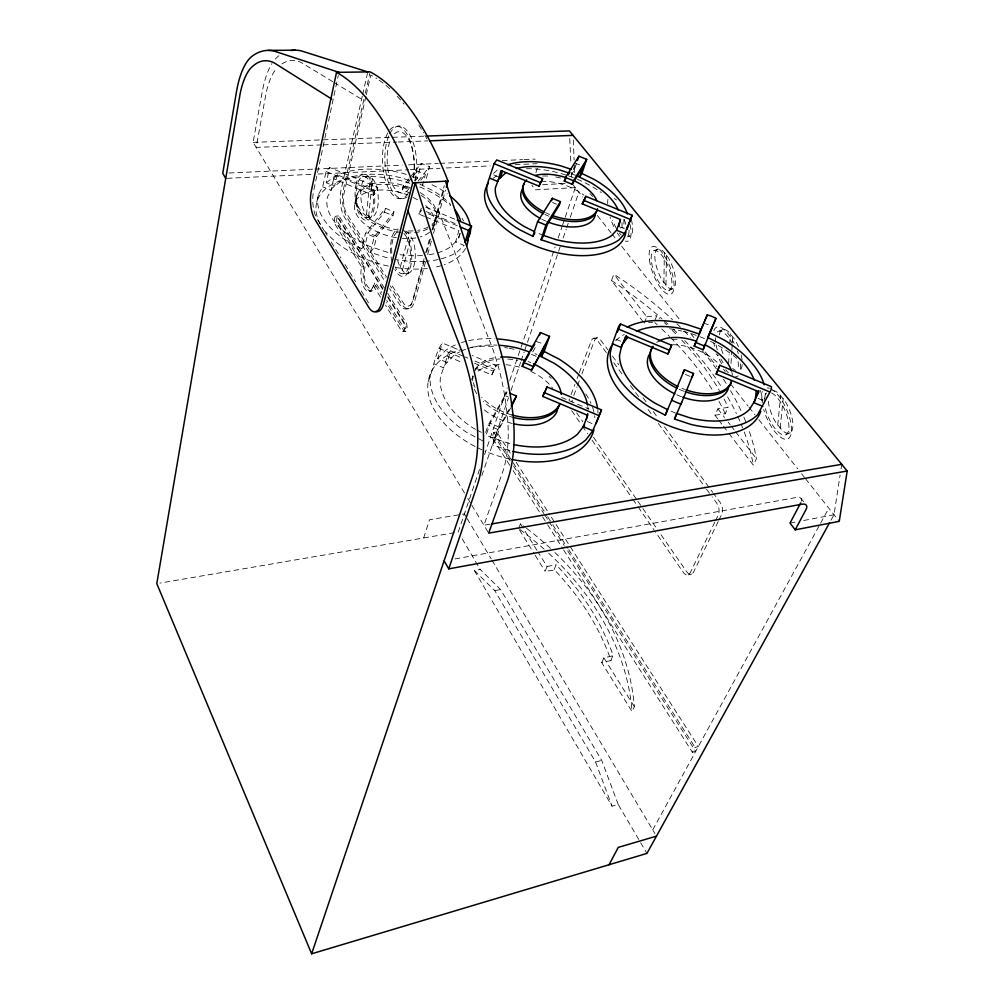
<?xml version="1.0" encoding="UTF-8"?>
<svg xmlns="http://www.w3.org/2000/svg" width="1004" height="1004" viewBox="0 0 1004 1004"><rect width="100%" height="100%" fill="white"/><g stroke="black" fill="none" stroke-linecap="round" stroke-linejoin="round"><path stroke-width="0.75" stroke-dasharray="5 3.75" d="M663.908 282.664L664.347 252.556M665.966 285.249L666.443 255.141M728.578 363.611L729.13 354.65M729.77 344.184L730.41 333.717M731.025 363.461L731.79 351.5M731.878 350.007L732.255 344.033M732.355 342.54L732.732 336.566M366.51 214.869L370.238 176.905M368.631 216.676L372.396 178.649M764.835 398.362L765.399 392.84M777.723 425.131L780.71 395.513M780.146 428.168L783.195 398.563M830.986 520.21L834.01 514.738L840.084 475.017M841.026 468.906L841.728 464.325M464.551 493.089L253.121 142.355L262.22 91.841A81.726 30.948 86.4 0 1 271.958 63.541M313.901 189.58L338.298 75.388M316.787 202.13L318.431 194.538L322.698 186.794L326.036 171.483L329.613 167.48L377.692 187.346L376.764 191.162L373.375 195.278L333.629 178.825L337.168 174.796L376.764 191.162M337.168 174.796L334.621 186.217L326.275 182.766L329.613 167.48M333.629 178.825L331.082 190.271L322.698 186.794M362.281 96.196L341.096 189.643A20.306 8.321 85.9 0 0 344.748 217.68L384.595 280.743M362.632 94.677L367.439 73.43M363.9 99.383L343.368 189.53A20.293 8.346 85.9 0 0 347.02 217.542L385.247 277.932M365.293 93.272L369.823 73.405M365.908 96.321L343.669 195.052A17.733 7.292 85.9 0 0 345.928 212.359L386.59 277.142M366.259 94.803L370.79 74.986L376.801 78.563M354.738 203.737L356.533 196.144M373.375 195.278L374.304 191.45L377.692 187.346M318.431 194.538A78.412 42.833 15.4 0 0 347.811 241.587L361.716 248.728L365.481 233.279L385.448 208.292L393.957 211.819L392.978 215.647L376.789 236.291L373.915 247.812L370.388 252.343L385.925 257.476A78.412 42.833 15.4 0 0 390.33 258.505M385.448 208.292L384.482 212.12L368.117 232.677L365.293 244.21L361.716 248.728M370.388 252.343L374.216 236.919L393.957 211.819M410.573 193.22L402.265 189.794L403.231 186.004L408.954 178.85M414.702 180.72L417.25 170.969L425.407 174.32L422.446 185.451L424.755 182.49M415.116 181.134L417.451 178.185L421.341 163.326L429.474 166.664L425.52 181.511M400.295 267.164L409.143 233.844M402.353 270.352L411.251 237.019M424.479 216.412L418.743 214.04L421.354 208.142M424.077 258.806L412.431 300.987A21.26 9.325 84.7 0 1 399.529 304.4L389.577 288.637M425.746 252.782L430.314 236.204M431.984 230.18L444.283 185.614M424.215 261.228L412.431 302.48A18.574 8.17 84.7 0 1 404.449 304.576L390.744 283.693M426.725 252.167L430.49 238.575M432.988 229.514L444.27 188.739M425.583 261.868L414.803 300.773A21.247 9.35 84.7 0 1 401.876 304.187L390.242 285.801M427.666 254.388L431.808 239.429M433.477 233.455L445.512 190.07M459.857 233.367L458.64 237.571L461.463 238.751M428.168 381.708C433.653 369.259 434.406 353.923 442.362 342.979L459.368 350.132M463.471 356.269L450.595 350.848L447.069 362.482L437.719 358.541L442.362 342.979M450.595 350.848L448.286 353.257L443.68 367.841L434.28 363.887M535.923 172.562L537.265 168.321M472.407 377.906L473.022 375.973A45.845 27.961 19 0 0 475.808 389.05M423.663 537.981L429.524 519.696L464.4 513.935L466.458 517.386M475.959 368.292L491.772 374.944L496.24 365.619L472.131 355.491M491.772 374.944L496.24 365.619M575.882 175.336L571.853 174.006L574.978 164.731M485.71 432.423L488.095 425.319L506.882 391.999L505.564 395.89L490.153 423.261L486.212 434.933L490.843 437.38L510.521 443.856M576.547 163.25L574.175 170.303L571.853 174.006M479.523 469.433L458.238 532.057L159.887 583.111M484.568 454.599L507.246 387.858M509.768 380.441L555.137 246.946M558.161 238.036L562.19 226.176M562.692 224.695L564.712 218.759M565.214 217.278L575.292 187.61L575.166 184.535M509.731 465.228L492.06 437.455L493.767 432.41L496.767 431.996L511.099 454.373M481.857 475.557L508.426 397.948M510.961 390.543L520.587 362.406M521.089 360.925L524.138 352.04M524.64 350.559L560.119 246.921M563.156 238.036L566.206 229.15M566.708 227.67L568.226 223.227M570.259 217.303L578.869 192.128M509.932 450.783L492.587 445.086L497.934 429.486L509.781 408.076M510.772 407.762L499.917 427.39L495.913 439.049L492.587 445.086M518.666 528.644L520.474 523.812A303.785 231.962 15.4 0 1 525.33 527.401M643.275 321.933L611.486 280.568L613.858 274.243A355.516 225.31 16.6 0 1 672.479 319.623M571.113 394.522L574.915 384.394M577.087 378.608L578.706 374.279M579.258 372.823L591.193 341.009A7.794 4.217 83.9 0 1 597.079 339.979L606.353 352.63M573.748 395.551L577.024 386.879M577.564 385.436L579.747 379.663M581.918 373.877L594.443 340.645A7.794 4.217 83.9 0 1 600.342 339.616L607.771 349.718M460.271 233.493L457.686 239.956L449.616 247.486A69.1 37.75 15.4 0 1 427.24 254.978M554.923 552.526A303.785 231.962 15.4 0 1 634.377 706.803L632.043 711.535L601.71 662.602L610.984 660.506L610.783 659.841A290.658 222.474 15.4 0 0 554.685 570.121L545.109 571.301L547.042 566.482L538.182 552.263M644.217 323.15L646.752 316.8L613.858 274.243M554.145 569.582L556.091 564.775L556.63 565.315A291.599 222.474 15.4 0 1 612.98 655.072L610.984 660.506M654.721 320.816L656.767 315.758L657.419 316.31A341.147 215.96 16.6 0 1 659.754 318.406M601.71 662.602L603.893 657.833L613.18 655.75M717.772 418.881L714.961 415.229L717.885 408.854L728.176 407.398L727.887 406.733A341.147 215.96 16.6 0 0 723.846 398.651M714.961 415.229L725.227 413.748L728.176 407.398M714.81 522.155L690.175 572.845A8.27 4.706 78 0 1 683.36 572.456L655.01 531.38M715.488 520.75L718.224 515.115A8.534 5.045 79.2 0 0 716.756 503.142L712.125 496.817M718.211 521.528L693.513 572.167A8.258 4.719 78 0 1 686.698 571.791L659.176 532.057M718.902 520.122L721.65 514.487A8.521 5.058 79.2 0 0 720.182 502.54L713.681 493.704M728.979 433.477L753.289 465.103L756.426 458.728A355.516 225.31 16.6 0 0 748.331 428.52M563.608 549.891L692.409 752.297L695.082 747.403L698.345 746.537L549.062 513.596M652.738 829.881L819.816 524.603M820.569 523.235L828.815 508.175M535.157 347.685L532.258 352.843L536.977 354.399M418.743 214.04L421.931 209.836M420.776 180.231L425.407 174.32M418.166 181.046L429.474 166.664M402.265 189.794L411.627 178.022M412.569 176.855L417.25 170.969M409.908 177.645L421.341 163.326M437.719 358.541L445.55 350.434A86.871 53.363 19 0 1 457.209 344.134M493.504 173.466L498.75 168.76M326.275 182.766L334.119 176.729A78.412 42.833 15.4 0 1 403.018 173.391L407.348 174.834M786.358 434.431L790.311 432.724M719.328 331.044L723.194 329.463M668.639 290.407A21.209 7.58 69 0 0 664.535 259.283A21.209 7.58 69 0 0 651.433 261.705A21.209 7.58 69 0 0 668.639 290.407L672.341 288.926M654.244 250.573L657.959 249.105M627.487 236.869L629.884 235.927M618.188 804.455L601.71 760.379L500.619 589.511L480.201 569.456L474.428 570.536L612.026 806.174L618.188 804.455L646.94 853.4M692.409 752.297L695.672 751.419L565.014 546.678M474.428 570.536L494.771 590.641L595.573 761.986L601.71 760.379M688.267 574.828L691.605 574.15M494.771 590.641L500.619 589.511M547.042 566.482L556.091 564.775M790.022 523.071L797.615 521.628M803.677 520.486L834.01 514.738M454.963 558.952L796.787 497.407A9.776 4.769 -36.4 0 1 801.393 501.159M490.103 524.201L483.941 525.243L503.657 469.056A83.746 39.156 82.4 0 0 507.497 417.551L506.882 411.803A134.661 61.231 82.5 0 0 492.5 348.212L437.807 209.083M492.06 437.455L495.035 437.029L510.22 460.811M593.841 338.235L597.104 337.871M648.496 322.698L652.776 322.234M646.752 316.8L656.767 315.758M403.068 331.709L405.415 331.471M406.72 308.855L409.08 308.642M369.334 291.21L371.618 291.022M382.838 289.491L337.369 217.002A4.97 2.008 85.5 0 0 334.633 218.119A4.97 2.008 85.5 0 0 335.537 225.034L361.603 266.863A15.286 6.413 84.8 0 0 364.402 288.161A15.286 6.413 84.8 0 0 373.187 285.462L375.496 285.274L381.282 294.548M403.708 273.577L408.427 273.188M361.603 266.863L363.887 266.688A15.273 6.426 84.8 0 0 366.673 287.96A15.273 6.426 84.8 0 0 375.496 285.274M336.327 216.098L338.586 215.96M365.205 217.604A20.657 8.647 86 0 0 372.321 188.652A20.657 8.647 86 0 0 357.186 185.025A20.657 8.647 86 0 0 365.205 217.604L369.811 217.316A20.632 8.685 86 0 0 378.094 203.975A20.632 8.685 86 0 0 373.526 179.929L369.058 176.315L364.414 176.541M575.292 187.61L535.358 189.856L531.869 185.288M398.588 198.566L400.972 198.428M542.599 184.711L565.603 183.443M227.243 178.323L311.729 174.332M317.992 174.031L408.728 169.739M410.297 169.676L440.028 168.27M446.278 167.969L490.09 165.898M515.127 164.719L537.027 163.677M229.012 173.014L313.323 169.161M314.88 169.099L402.315 165.108M408.565 164.819L438.233 163.464M439.79 163.388L491.32 161.042M502.251 160.54L522.544 159.623M524.113 159.548L533.475 159.121A8.032 5.585 -39.6 0 1 535.17 159.272M321.732 144.902L256.158 147.387L266.11 93.071A72.112 27.296 86.4 0 1 276.978 67.983M323.288 144.852L396.668 142.066M398.237 142.003L427.892 140.886M253.121 142.355L390.92 137.36M392.489 137.31L425.37 136.117M397.609 126.266L400.019 126.178M675.592 413.096L668.702 410.209M499.917 427.39L490.153 423.261M497.934 429.486L488.095 425.319M413.121 176.742L417.451 178.185M408.892 180.306L402.077 178.047A69.1 37.75 15.4 0 0 341.222 181.084L332.311 188.012L327.53 196.847A69.1 37.75 15.4 0 0 353.546 238.199L369.372 246.306L387.004 252.142A69.1 37.75 15.4 0 0 391.522 253.184M543.666 235.501L535.446 232.112M705.26 323.677L708.234 324.656M376.789 236.291L368.117 232.677M374.216 236.919L365.481 233.279M536.199 341.498L540.943 343.067M575.417 163.401L579.459 164.756M493.78 174.96L499.088 177.131M621.476 227.293L624.162 228.397M552.476 202.519L556.53 204.188M403.231 186.004L408.791 188.3M425.809 207.238L455.816 219.625M426.223 211.606L456.192 224.005M326.036 171.483L374.304 191.45M428.369 213.802L458.502 226.264M425.909 217.002L458.878 230.644L455.615 241.889L464.137 245.415L457.084 252.067A78.412 42.833 15.4 0 1 439.501 259.233M384.482 212.12L392.978 215.647M616.079 339.339L621.15 341.448M758.12 398.437L763.266 400.583M685.431 374.467L690.601 376.613M464.902 356.872L467.764 358.077M474.917 361.076L494.959 369.51M561.512 397.496L588.984 409.042M438.911 348.288L461.702 357.876M474.528 363.272L493.052 371.066M447.207 356.194L463.02 362.846M587.365 421.592L594.155 424.441M505.564 395.89L508.288 397.032M432.071 184.774L438.622 188.049A78.412 42.833 15.4 0 1 447.282 193.847M419.885 184.171L433.577 191.024A69.1 37.75 15.4 0 1 450.595 204.477M413.071 197.499L418.204 200.085M475.557 429.298L472.897 427.892A76.568 47.025 19 0 1 440.505 376.412L444.759 364.904L453.645 355.579A76.568 47.025 19 0 1 459.619 351.927M476.887 430.001L482.221 432.824M482.836 440.944L467.036 432.573A86.871 53.363 19 0 1 430.465 373.99M369.811 217.316L365.406 213.563A20.632 8.685 86 0 1 360.951 189.756A20.632 8.685 86 0 1 369.058 176.315M332.738 81.675L301.25 62.549A118.886 45.569 85.9 0 0 297.586 61.156M334.043 82.479L361.591 99.22M571.74 183.117L582.759 197.048M597.355 215.496L610.972 232.715M611.938 233.945L615.828 238.864M621.664 246.244L680.988 321.255M690.714 333.554L694.605 338.473M705.31 351.99L716.981 366.749M730.586 383.967L748.093 406.105M749.072 407.335L754.908 414.715M758.798 419.634L797.703 468.818M801.594 473.737L804.505 477.427M805.484 478.657L839.244 521.352M801.066 498.448L803.715 501.837M717.885 408.854L724.461 417.375M728.226 422.232L730.096 424.667M731.037 425.884L734.802 430.754M735.744 431.971L756.426 458.728M718.701 420.099L722.441 424.956M723.382 426.173L728.051 432.26M612.415 356.031L618.916 364.879M643.075 397.709L646.789 402.767M653.29 411.602L657.934 417.928M664.447 426.763L712.752 492.437M613.77 362.745L623.986 376.663M630.474 385.511L638.82 396.894M648.107 409.544L651.809 414.602M658.31 423.462L705.624 487.969M706.552 489.237L711.196 495.562M576.647 412.832L582.86 421.805M593.515 437.192L637 500.005M637.879 501.285L658.298 530.765M571.703 410.699L581.442 424.83M582.333 426.11L587.654 433.816M592.084 440.229L631.968 497.997M632.846 499.277L637.276 505.702M638.167 506.982L654.119 530.087M516.169 462.267L548.209 512.278M493.767 432.41L512.304 461.413M513.144 462.731L546.841 515.441M547.682 516.759L551.886 523.36M552.727 524.678L567.887 548.397M568.741 549.715L695.082 747.403M513.584 466.094L543.93 513.646M544.783 514.964L548.146 520.26M548.987 521.578L564.173 545.348M513.107 470.525L541.721 515.504M542.562 516.822L546.778 523.435M547.619 524.766L562.767 548.573M384.331 287.972L339.616 216.864A4.97 2.008 85.5 0 0 336.88 217.981A4.97 2.008 85.5 0 0 337.783 224.896L363.887 266.688M387.644 293.231L405.854 322.209A5.246 2.297 84 0 1 406.808 329.563A5.246 2.297 84 0 1 403.621 330.316L386.251 302.493M382.951 288.637L338.9 218.596A2.46 0.991 85.5 0 0 337.796 219.449A2.46 0.991 85.5 0 0 338.022 222.436L365.218 266.022L364.364 271.08A12.701 5.346 84.8 0 0 367.163 285.927A12.701 5.346 84.8 0 0 373.676 286.014L375.145 281.886L381.771 292.465M387.895 296.531L405.541 324.744A2.598 1.142 84 0 1 405.767 327.906A2.598 1.142 84 0 1 404.461 328.634L386.728 300.409M387.795 297.397L403.508 322.435A5.258 2.297 84 0 1 404.461 329.801A5.258 2.297 84 0 1 401.286 330.542L385.586 305.354M373.187 285.462L380.629 297.397M520.474 523.812L537.378 550.97M603.893 657.833L634.377 706.803M519.495 529.974L534.366 553.97M535.195 555.312L545.109 571.301M324.618 231.334L317.289 219.387A20.494 8.095 85.7 0 1 316.072 217.077M325.434 232.664L327.066 235.312M331.144 241.951L340.921 257.89M344.999 264.529L355.592 281.785M361.302 291.085L369.459 304.363M467.776 498.448L471.014 503.807M471.817 505.15L488.684 533.137M467.136 518.528L491.144 558.789M491.935 560.132L654.972 833.634M462.166 538.746L480.201 569.456M725.227 413.748L724.951 413.083A339.854 216.287 16.6 0 0 718.789 400.998M595.573 761.986L612.026 806.174M569.757 138.577L570.925 164.681M571.263 172.362L571.464 176.968M573.284 139.995L574.125 159.962M574.451 167.643L574.777 175.323M621.991 222.788L622.091 230.33M623.861 219.173L623.973 228.222M728.377 372.785A26.669 10.065 67.6 0 1 725.704 369.786M721.587 363.674A26.669 10.065 67.6 0 1 717.446 355.152M714.534 346.217A26.669 10.065 67.6 0 1 713.857 343.13M713.882 330.755A26.669 10.065 67.6 0 1 734.1 343.255M737.425 351.049A26.669 10.065 67.6 0 1 738.316 353.697M740.5 363.787A26.669 10.065 67.6 0 1 740.212 371.969M738.153 375.772A26.669 10.065 67.6 0 1 735.694 376.726M770.62 388.774A27.648 10.78 66.4 0 1 790.01 419.346A27.648 10.78 66.4 0 1 783.509 438.861A27.648 10.78 66.4 0 1 763.718 409.506M761.973 400.822A27.648 10.78 66.4 0 1 762.802 391.472M767.294 387.933A27.648 10.78 66.4 0 1 769.453 388.297M630.098 224.494A24.761 8.509 69.8 0 1 625.304 241.048M619.531 236.141A24.761 8.509 69.8 0 1 617.272 232.966M613.733 226.502A24.761 8.509 69.8 0 1 610.093 217.027M607.671 203.574A24.761 8.509 69.8 0 1 607.96 199.294M676.847 323.74A355.516 225.31 16.6 0 1 681.126 327.906M684.264 331.056A355.516 225.31 16.6 0 1 690.413 337.444M702.524 351.111A355.516 225.31 16.6 0 1 716.668 369.284M723.47 379.223A355.516 225.31 16.6 0 1 727.461 385.511M730.498 390.569A355.516 225.31 16.6 0 1 741.379 411.477M743.876 417.137A355.516 225.31 16.6 0 1 746.198 422.809M611.486 280.568A354.174 225.649 16.6 0 1 662.063 318.845M664.322 320.853A354.174 225.649 16.6 0 1 668.777 324.907M673.144 329.011A354.174 225.649 16.6 0 1 678.478 334.219M684.69 340.544A354.174 225.649 16.6 0 1 722.215 388.046M727.586 396.894A354.174 225.649 16.6 0 1 736.434 413.598M737.752 416.409A354.174 225.649 16.6 0 1 742.609 427.742M744.253 432.009A354.174 225.649 16.6 0 1 753.289 465.103M572.067 401.901A7.543 3.978 82.6 0 1 572.23 400.056M526.523 528.317A303.785 231.962 15.4 0 1 550.606 548.473M519.884 529.535A302.819 231.962 15.3 0 1 546.502 551.284M548.686 553.279A302.819 231.962 15.3 0 1 632.043 711.535M654.859 322.635A339.854 216.287 16.6 0 1 657.181 324.731M661.761 328.973A339.854 216.287 16.6 0 1 669.542 336.516M670.622 337.608A339.854 216.287 16.6 0 1 713.43 391.711M664.359 322.648A341.147 215.96 16.6 0 1 666.618 324.781M672.165 330.19A341.147 215.96 16.6 0 1 676.495 334.57M681.754 340.13A341.147 215.96 16.6 0 1 719.429 390.656M569.055 400.483A7.543 3.966 82.6 0 1 569.481 398.864M735.505 370.351A22.176 8.421 67.6 0 1 732.669 368.393M723.018 353.571A22.176 8.421 67.6 0 1 720.709 346.882M719.391 334.897A22.176 8.421 67.6 0 1 728.565 331.797L734.551 339.151A22.176 8.421 67.6 0 1 739.007 348.2M741.153 355.027A22.176 8.421 67.6 0 1 742.056 360.147M742.169 364.552A22.176 8.421 67.6 0 1 738.04 370.953M493.064 178.398A73.53 38.616 18.6 0 1 496.603 175.901M526.46 168.71A73.53 38.616 18.6 0 1 567.109 175.411M568.59 175.901A73.53 38.616 18.6 0 1 574.401 178.059M577.225 179.214A73.53 38.616 18.6 0 1 601.371 192.605M624.3 219.525A73.53 38.616 18.6 0 1 625.781 225.009M631.315 219.462A20.595 7.128 69.8 0 1 627.889 235.802M620.56 228.109A20.595 7.128 69.8 0 1 618.778 224.858M403.984 233.53A21.272 9.312 85.3 0 1 409.431 265.257A21.272 9.312 85.3 0 1 395.199 266.938M391.786 252.795A21.272 9.312 85.3 0 1 398.287 231.573M315.532 215.76A20.494 8.095 85.7 0 1 313.361 192.203M545.774 221.068A38.779 20.218 18.6 0 1 541.821 219.211M540.905 181.41A38.779 20.218 18.6 0 1 568.879 186.618L577.601 190.911A38.779 20.218 18.6 0 1 583.926 195.178M548.912 216.211A38.88 20.168 18.6 0 1 544.908 214.429M542.624 176.051A38.88 20.168 18.6 0 1 550.104 176.215M555.714 176.955A38.88 20.168 18.6 0 1 561.211 178.16M589.988 193.584A38.88 20.168 18.6 0 1 592.598 196.483M403.457 230.267A23.958 10.492 85.3 0 1 410.812 265.558A23.958 10.492 85.3 0 1 394.848 269.474M392.062 261.831A23.958 10.492 85.3 0 1 397.935 228.912M397.735 260.45A21.235 9.35 85.3 0 0 399.278 265.169L403.545 271.758A21.235 9.35 85.3 0 0 414.15 264.943A21.235 9.35 85.3 0 0 412.305 239.027L407.938 232.451A21.235 9.35 85.3 0 0 405.453 231.133M549.514 214.404A38.918 20.155 18.6 0 1 545.511 212.61M421.052 195.353A41.327 22.452 15.4 0 1 432.134 225.699M427.829 228.812A41.327 22.452 15.4 0 1 402.378 232.589M400.872 232.426A41.327 22.452 15.4 0 1 355.968 198.566A41.327 22.452 15.4 0 1 409.255 189.405M420.187 192.63A41.365 22.439 15.4 0 1 431.67 224.708M428.357 226.929A41.365 22.439 15.4 0 1 417.84 230.343M413.121 230.882A41.365 22.439 15.4 0 1 405.867 230.92M398.299 230.079A41.365 22.439 15.4 0 1 356.721 195.429A41.365 22.439 15.4 0 1 411.113 188.087M465.492 248.415A78.124 42.959 15.4 0 1 444.37 264.654M441.346 265.646A78.124 42.959 15.4 0 1 433.138 267.616M427.215 268.482A78.124 42.959 15.4 0 1 395.777 267.491M388.36 266.098A78.124 42.959 15.4 0 1 325.384 231.56M320.602 224.607A78.124 42.959 15.4 0 1 335.198 182.879A78.124 42.959 15.4 0 1 409.87 183.293M419.747 186.932A78.124 42.959 15.4 0 1 450.696 205.607M461.978 218.295A78.124 42.959 15.4 0 1 463.584 220.93M768.311 401.286A22.992 9.023 66.4 0 0 775.828 422.408L782.116 430.277A22.992 9.023 66.4 0 0 792.821 427.24A22.992 9.023 66.4 0 0 785.141 401.324L778.715 393.417A22.992 9.023 66.4 0 0 772.816 390.594M438.108 259.547A78.412 42.833 15.4 0 1 426.248 261.253M424.817 261.354A78.412 42.833 15.4 0 1 396.279 259.659M621.15 235.011A20.607 7.078 69.8 0 1 619.481 233.129M616.381 228.46A20.607 7.078 69.8 0 1 612.628 220.215M614.172 198.616A20.607 7.078 69.8 0 1 616.506 199.972M629.056 230.192A20.607 7.078 69.8 0 1 627.814 236.153M408.251 193.119A36.307 15.826 86.8 0 1 386.063 182.377A36.307 15.826 86.8 0 1 388.084 132.541M389.753 130.131A36.307 15.826 86.8 0 1 408.477 136.933A36.307 15.826 86.8 0 1 413.221 179.151M407.047 196.96A36.269 15.851 86.8 0 1 387.782 180.205A36.269 15.851 86.8 0 1 388.987 135.352M389.703 133.846A36.269 15.851 86.8 0 1 409.946 134.988A36.269 15.851 86.8 0 1 415.367 180.444M275.309 59.023A81.726 30.948 86.4 0 1 278.936 55.747M281.848 63.93A118.886 45.569 85.9 0 1 295.778 60.742M722.993 362.632A22.188 8.371 67.6 0 1 720.985 359.018M717.283 349.794A22.188 8.371 67.6 0 1 715.789 343.318M715.626 342.113A22.188 8.371 67.6 0 1 715.45 337.733M717.358 331.985A22.188 8.371 67.6 0 1 732.054 343.18M738.166 361.754A22.188 8.371 67.6 0 1 737.639 369.572M409.105 188.35A30.785 13.454 86.8 0 1 390.794 180.921A30.785 13.454 86.8 0 1 390.707 139.43M394.421 133.846A30.785 13.454 86.8 0 1 410.147 142.656A30.785 13.454 86.8 0 1 412.882 178.637M681.402 396.693A43.084 24.661 22.7 0 1 676.119 394.484M672.567 344.711A43.084 24.661 22.7 0 1 719.04 364M723.57 369.221A43.084 24.661 22.7 0 1 725.202 371.656M684.602 389.351A43.247 24.585 22.7 0 1 681.929 388.297M656.691 342.489A43.247 24.585 22.7 0 1 659.164 340.946M731.903 372.421A43.247 24.585 22.7 0 1 732.343 375.22M422.42 255.493A69.1 37.75 15.4 0 1 399.14 254.552M615.64 340.783A81.663 47.062 22.7 0 1 624.3 334.432M669.655 328.747A81.663 47.062 22.7 0 1 681.616 330.994M683.096 331.358A81.663 47.062 22.7 0 1 705.147 338.913M710.481 341.385A81.663 47.062 22.7 0 1 732.154 354.65M733.334 355.554A81.663 47.062 22.7 0 1 736.773 358.34M760.404 390.468A81.663 47.062 22.7 0 1 762.287 402.905M429.599 232.213A41.214 22.502 15.4 0 1 420.124 236.931M415.807 237.898A41.214 22.502 15.4 0 1 402.378 238.4M396.329 237.672A41.214 22.502 15.4 0 1 354.826 203.423A41.214 22.502 15.4 0 1 407.8 194.989M425.696 205.569A41.214 22.502 15.4 0 1 432.26 229.414M683.799 391.196A43.21 24.611 22.7 0 1 678.503 388.987M672.09 339.339A43.21 24.611 22.7 0 1 679.093 339.452M716.015 353.872A43.21 24.611 22.7 0 1 718.299 355.717M771.599 392.978A23.004 8.973 66.4 0 1 787.902 419.157A23.004 8.973 66.4 0 1 781.526 434.305A23.004 8.973 66.4 0 1 765.261 408.051M764.383 402.955A23.004 8.973 66.4 0 1 766.617 393.028M379.073 80.119A272.322 112.649 83.7 0 1 383.628 83.545M385.9 85.415A272.322 112.649 83.7 0 1 390.443 89.456M397.233 96.321A272.322 112.649 83.7 0 1 403.972 104.102M418.743 124.935A272.322 112.649 83.7 0 1 423.525 132.867M424.918 135.302A272.322 112.649 83.7 0 1 426.989 139.054M514.274 417.689A45.795 27.974 19 0 1 483.213 401.399M476.737 393.656A45.795 27.974 19 0 1 473.06 385.636M472.307 380.918A45.795 27.974 19 0 1 472.997 375.019M474.779 370.991A45.795 27.974 19 0 1 500.005 358.943M507.773 359.03A45.795 27.974 19 0 1 517.662 360.511M549.075 376.362A45.795 27.974 19 0 1 551.183 378.408M512.015 414.991A45.845 27.961 19 0 1 481.744 397.308M475.394 369.058A45.845 27.961 19 0 1 497.67 357.273M528.117 361.528A45.845 27.961 19 0 1 530.827 362.607M510.233 459.142A86.52 53.476 19 0 1 484.882 451.122M482.033 449.867A86.52 53.476 19 0 1 476.411 447.169M475.03 446.466A86.52 53.476 19 0 1 461.953 349.354M470.951 347.384A86.52 53.476 19 0 1 495.687 346.518M504.623 347.535A86.52 53.476 19 0 1 507.647 348.024M509.153 348.3A86.52 53.476 19 0 1 515.152 349.555M531.48 354.45A86.52 53.476 19 0 1 537.228 356.709M585.746 393.894A86.52 53.476 19 0 1 590.979 403.294M592.573 407.335A86.52 53.476 19 0 1 594.87 417.689M461.489 342.59A86.871 53.363 19 0 1 467.236 340.996M468.73 340.657A86.871 53.363 19 0 1 494.985 338.775M597.794 410.222A86.871 53.363 19 0 1 597.957 413.121M512.266 423.462A45.657 28.024 19 0 1 483.3 409.004M471.629 379.412A45.657 28.024 19 0 1 472.934 376.776M478.105 371.116A45.657 28.024 19 0 1 502.728 364.59M505.865 364.741A45.657 28.024 19 0 1 521.327 367.702M530.84 371.367A45.657 28.024 19 0 1 552.777 388.385M460.924 351.274A76.568 47.025 19 0 1 466.458 349.003M467.776 348.564A76.568 47.025 19 0 1 497.018 345.15M587.817 406.494A76.568 47.025 19 0 1 588.106 409.356M665.401 253.635L662.678 250.837A21.197 7.63 69 0 0 654.846 256.133A21.197 7.63 69 0 0 662.276 280.317L667.61 286.981A21.197 7.63 69 0 0 675.642 281.936A21.197 7.63 69 0 0 668.112 257.513L665.401 253.635M649.425 259.86A25.476 9.111 69 0 0 670.082 294.41A25.476 9.111 69 0 0 665.213 257.062A25.476 9.111 69 0 0 649.425 259.86M356.244 183.468A23.268 9.739 86 0 0 365.255 220.177A23.268 9.739 86 0 0 373.287 187.597A23.268 9.739 86 0 0 356.244 183.468"/><path stroke-width="1.5" d="M756.288 390.569L755.234 400.232L749.398 409.532A72.25 41.365 22.7 0 1 690.438 418.003L676.771 413.485L674.512 419.019L690.739 424.378A81.977 46.937 22.7 0 0 757.719 414.589L771.223 389.565L771.499 386.703L719.805 365.243L716.191 374.028L758.886 391.786L753.74 402.604L762.789 406.382M728.553 386.138L728.189 388.975A43.084 24.661 22.7 0 1 682.758 397.182M426.926 136.055L569.419 130.896L847.2 471.014L839.244 521.352L795.193 529.823L790.022 523.071L800.715 502.878M336.516 72.363L311.265 191.224A20.507 8.082 85.7 0 0 314.98 219.525L368.694 307.237A21.486 9.061 84.5 0 0 381.206 303.835L412.719 182.916A277.757 110.126 83.6 0 0 336.516 72.363L370.162 71.886A274.858 113.716 83.7 0 1 447.997 181.096L446.341 187.07M592.812 430.729L583.261 426.7L587.691 415.33L542.649 396.367L546.992 386.954L601.496 409.87L592.812 430.729L586.022 439.677A86.871 53.363 19 0 1 512.956 451.474M672.366 398.538L665.288 415.154L650.115 407.36A81.977 46.937 22.7 0 1 610.194 353.069L612.39 343.744L618.74 326.237L620.535 324.028L671.663 345.263L670.12 348.94M586.374 419.534L587.792 413.635M541.056 239.73L543.666 235.501L556.003 239.592A65.034 33.91 18.6 0 0 611.85 235.438L616.582 230.217L620.51 219.525L582.232 203.862L585.821 196.332L632.156 215.283L624.701 233.543L619.154 239.755A73.794 38.491 18.6 0 1 555.689 244.574L541.056 239.73L545.912 225.084L560.445 201.653L552.326 198.328L537.604 221.658L532.81 236.316L519.382 229.602A73.794 38.491 18.6 0 1 486.902 185.451L494.068 163.665L496.767 159.912L542.649 178.674L538.96 186.142L501.034 170.605L497.758 181.486L489.751 178.197M627.6 226.49L626.86 229.502L632.156 215.283M618.778 226.189L620.397 219.826M558.274 406.356L556.743 412.092A45.657 28.024 19 0 1 513.722 423.801M465.015 242.416L468.542 230.418L471.529 226.126L457.247 220.215M471.529 226.126L467.111 241.085L470.261 233.041A78.412 42.833 15.4 0 0 470.462 228.812M500.419 177.683L502.464 170.906M538.96 186.142L542.649 178.674M551.522 200.75L552.326 198.328M543.666 235.501L547.293 224.557L559.228 205.293L560.445 201.653M564.298 181.059L565.49 177.47L578.919 156.185L586.7 159.347L581.893 173.454L579.609 177.168L583.211 166.576L572.23 184.309L564.298 181.059L565.879 178.536M577.501 160.427L578.919 156.185M829.48 522.946L646.94 853.4L311.642 953.8L473.474 473.65A84.587 38.177 82.4 0 0 476.975 421.655L476.335 415.857A135.979 59.675 82.5 0 0 461.978 351.576L407.9 210.915M572.23 184.309L573.447 180.72L586.7 159.347M795.193 529.823L805.986 509.643A9.814 4.744 -36.4 0 0 802.07 504.196L448.738 568.866L477.113 485.798A95.869 43.285 82.4 0 0 481.933 415.405A193.446 82.805 82.4 0 0 467.688 346.669L415.267 182.791L383.628 303.61A21.473 9.086 84.6 0 1 375.734 311.428M522.218 366.309L523.548 362.457L540.416 332.55L549.502 336.353L544.168 351.463L541.307 356.633L545.31 345.301L531.53 370.212L522.218 366.309L523.699 363.699M509.618 393.154L516.458 396.028L511.488 406.457M584.579 199.934L585.821 196.332M539.449 335.311L540.416 332.55M531.53 370.212L549.502 336.353M546.063 389.527L546.992 386.954M617.41 332.098L620.535 324.028M716.191 374.028L719.805 365.243M623.685 342.502L626.396 335.6M596.062 423.638L601.496 409.87M754.305 380.265A72.25 41.365 22.7 0 0 719.793 343.581L707.745 337.532L715.952 318.368L711.761 316.285L707.318 314.804L699.135 333.981L686.359 329.751A72.25 41.365 22.7 0 0 636.473 331.345M693.513 373.463L680.988 404.198L671.676 400.307L684.439 369.685L693.513 373.463L691.894 377.153M707.318 314.804L694.216 346.116L703.051 349.781L715.952 318.368M612.39 343.744L621.3 347.459L625.643 336.39L667.924 353.96L669.467 350.271L618.113 328.935M665.288 415.154L667.585 409.645L654.796 403.068A72.25 41.365 22.7 0 1 619.506 355.378L621.915 344.736L627.914 337.206M699.135 333.981L701.131 329.199L686.109 324.229A81.977 46.937 22.7 0 0 627.149 327.178M694.216 346.116L695.797 342.464L704.645 346.129L703.051 349.781M682.846 373.388L684.439 369.685M707.745 337.532L712.438 326.752M667.924 353.96L671.663 345.263M674.512 419.019L681.616 402.403M755.548 397.371L758.76 390.619M542.649 396.367L545.599 390.807M609.051 864.745L618.251 847.389L656.465 836.144M511.262 405.403L516.458 396.028M525.167 361.076L529.572 353.245M531.053 350.634L534.73 344.108M582.232 203.862L583.801 201.239M532.81 236.316L534.781 233.166M568.264 174.759L569.858 172.236M584.604 424.981L577.463 434.23A76.568 47.025 19 0 1 513.584 444.546M505.715 172.864L498.574 179.365L495.399 187.635A65.034 33.91 18.6 0 0 524.113 226.452L534.191 231.485M847.2 471.014L488.684 533.137L507.309 481.079A94.916 44.389 82.4 0 0 512.605 411.339A191.601 85.014 82.4 0 0 498.373 343.343L445.5 181.222M491.646 523.937L841.728 464.325M412.719 182.916L447.997 181.096M429.461 140.824L573.096 135.389M268.219 50.388L295.214 50.2M367.79 71.911L300.962 50.79A172.562 66.666 85.3 0 0 291.461 50.501M338.95 72.326L273.791 50.991A174.043 64.783 85.1 0 0 252.418 55.986A82.428 30.07 86.2 0 0 236.367 92.368L222.762 173.29L225.674 178.398M529.547 351.952L518.666 348.363A76.568 47.025 19 0 0 500.055 345.338M545.912 225.084L537.604 221.658M532.245 346.731L519.181 342.414A86.871 53.363 19 0 0 498.147 338.976M571.439 169.4L560.533 165.773A73.794 38.491 18.6 0 0 507.798 164.744M568.954 173.039L560.257 170.14A65.034 33.91 18.6 0 0 516.269 168.534M565.49 177.47L573.447 180.72M494.068 163.665L540.127 182.515M583.487 200.248L629.997 219.286M616.582 230.217L624.701 233.543M459.932 226.854L468.542 230.418M717.835 370.363L769.742 391.936M523.548 362.457L532.873 366.372M544.042 392.514L598.811 415.556M581.893 173.454L594.544 179.641A73.794 38.491 18.6 0 1 627.362 213.902M577.124 175.951L590.365 182.427A65.034 33.91 18.6 0 1 618.364 210.288M709.69 332.738L723.884 339.854A81.977 46.937 22.7 0 1 764.207 384.745M544.168 351.463L558.914 359.043A86.871 53.363 19 0 1 597.631 408.753M539.148 355.516L553.844 363.097A76.568 47.025 19 0 1 587.578 405.051M331.747 99.07L274.142 62.838A119.915 44.289 85.7 0 0 253.711 65.423L252.104 66.741A72.74 26.531 86.2 0 0 240.157 93.61L156.8 583.638L311.642 953.8M444.182 560.897L448.738 568.866M595.372 213.388A38.779 20.218 18.6 0 1 547.117 221.633M540.554 218.546A38.779 20.218 18.6 0 1 522.582 189.204M597.142 209.384A38.88 20.168 18.6 0 1 551.66 217.278M543.603 213.777A38.88 20.168 18.6 0 1 524.276 183.807M597.493 208.907A38.918 20.155 18.6 0 1 552.263 215.471M544.206 211.969A38.918 20.155 18.6 0 1 526.648 179.892M535.283 175.449A38.918 20.155 18.6 0 1 565.892 177.57M573.849 180.645A38.918 20.155 18.6 0 1 596.765 200.599M625.906 231.911A73.53 38.616 18.6 0 1 541.056 248.101A73.53 38.616 18.6 0 1 488.446 183.268M468.09 240.408A78.124 42.959 15.4 0 1 466.684 245.829M449.554 195.604A78.412 42.833 15.4 0 1 470.198 225.9M674.826 393.869A43.084 24.661 22.7 0 1 649.927 353.621M731.339 381.056A43.21 24.611 22.7 0 1 685.155 391.685M677.198 388.36A43.21 24.611 22.7 0 1 652.976 347.095M731.502 381.733A43.247 24.585 22.7 0 1 685.958 389.853M677.989 386.527A43.247 24.585 22.7 0 1 652.926 346.305M659.164 340.946A43.247 24.585 22.7 0 1 696.789 341.347M704.457 344.523A43.247 24.585 22.7 0 1 731.514 370.978M760.831 411.125A81.663 47.062 22.7 0 1 664.46 423.876A81.663 47.062 22.7 0 1 611.7 345.677M455.251 210.162A69.1 37.75 15.4 0 1 460.497 220.616M559.567 404.499A45.845 27.961 19 0 1 512.015 414.991M500.632 357.022A45.845 27.961 19 0 1 525.343 360.549M533.488 363.787A45.845 27.961 19 0 1 561.349 394.409M559.968 403.683A45.795 27.974 19 0 1 514.274 417.689M593.941 429.762A86.52 53.476 19 0 1 511.751 459.455"/></g></svg>
